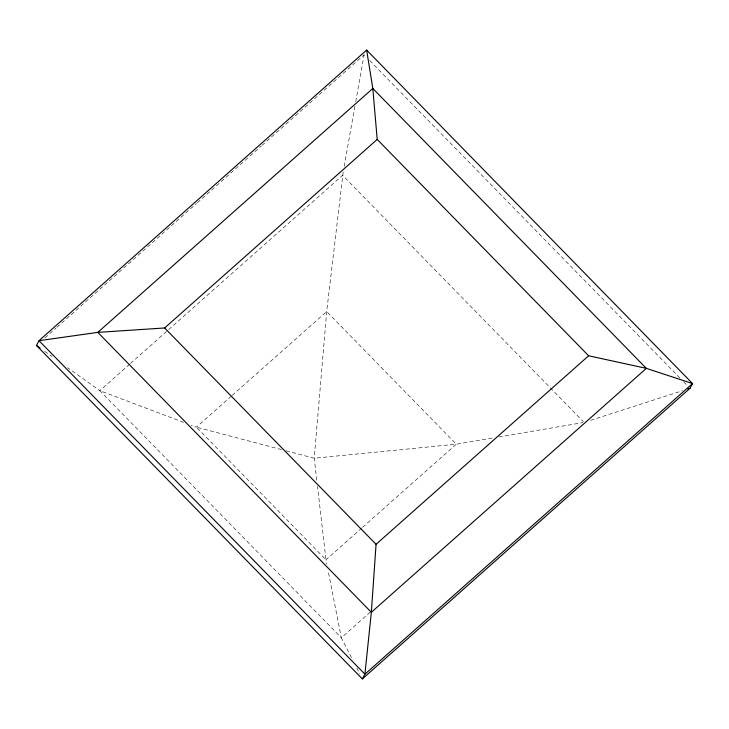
<?xml version="1.0" encoding="UTF-8"?>
<svg xmlns="http://www.w3.org/2000/svg" width="729" height="729" viewBox="0 0 729 729"><rect width="100%" height="100%" fill="white"/><g stroke="black" fill="none" stroke-linecap="round" stroke-linejoin="round"><path stroke-width="0.55" stroke-dasharray="3.65 2.73" d="M343.195 171.971L326.683 311.565L314.235 458.231L316.851 480.803M344.188 166.394L354.941 106.142M355.734 101.686L364.099 54.821L366.487 57.263M44.961 337.892L56.024 328.077M56.871 327.321L196.447 203.528M197.295 202.771L249.209 156.726M250.056 155.97L261.119 146.165M261.975 145.408L364.099 54.821M129.634 364.218L99.818 390.662L67.669 367.726M130.482 363.461L342.603 175.315L583.3 421.617M231.303 396.175L196.383 427.139L191.08 425.135M232.15 395.419L326.683 311.565L456.299 444.198L493.287 437.892M361.766 528.042L325.991 559.772L326.865 564.228M362.614 527.286L456.299 444.198L314.235 458.231L285.868 450.75M370.268 612.087L341.309 637.775L352.089 658.852M590.572 420.341L682.435 390.753M498.9 436.944L582.972 422.62M281.503 449.602L196.383 427.139L325.991 559.772L317.507 486.443M183.644 422.337L99.818 390.662L341.309 637.775L328.178 570.916M44.715 351.342L52.06 356.581M369.658 60.516L680.458 378.551M683.638 381.805L686.818 385.058M356.709 667.892L359.789 673.915"/><path stroke-width="1.09" d="M366.651 50.073L372.811 88.464L377.203 139.421L164.636 327.968L97.814 332.378L39.002 340.689L364.901 674.179L692.55 383.563L646.341 368.364L588.631 355.779L376.064 544.317L371.343 612.278L364.901 674.179L362.349 678.927L36.45 345.437L39.002 340.689L366.651 50.073L692.55 383.563L689.999 388.311L362.349 678.927M687.839 389.013L689.999 388.311M36.45 345.437L40.122 348.061M377.203 139.421L588.631 355.779M164.636 327.968L376.064 544.317M372.811 88.464L97.814 332.378L371.343 612.278L646.341 368.364L372.811 88.464"/></g></svg>
